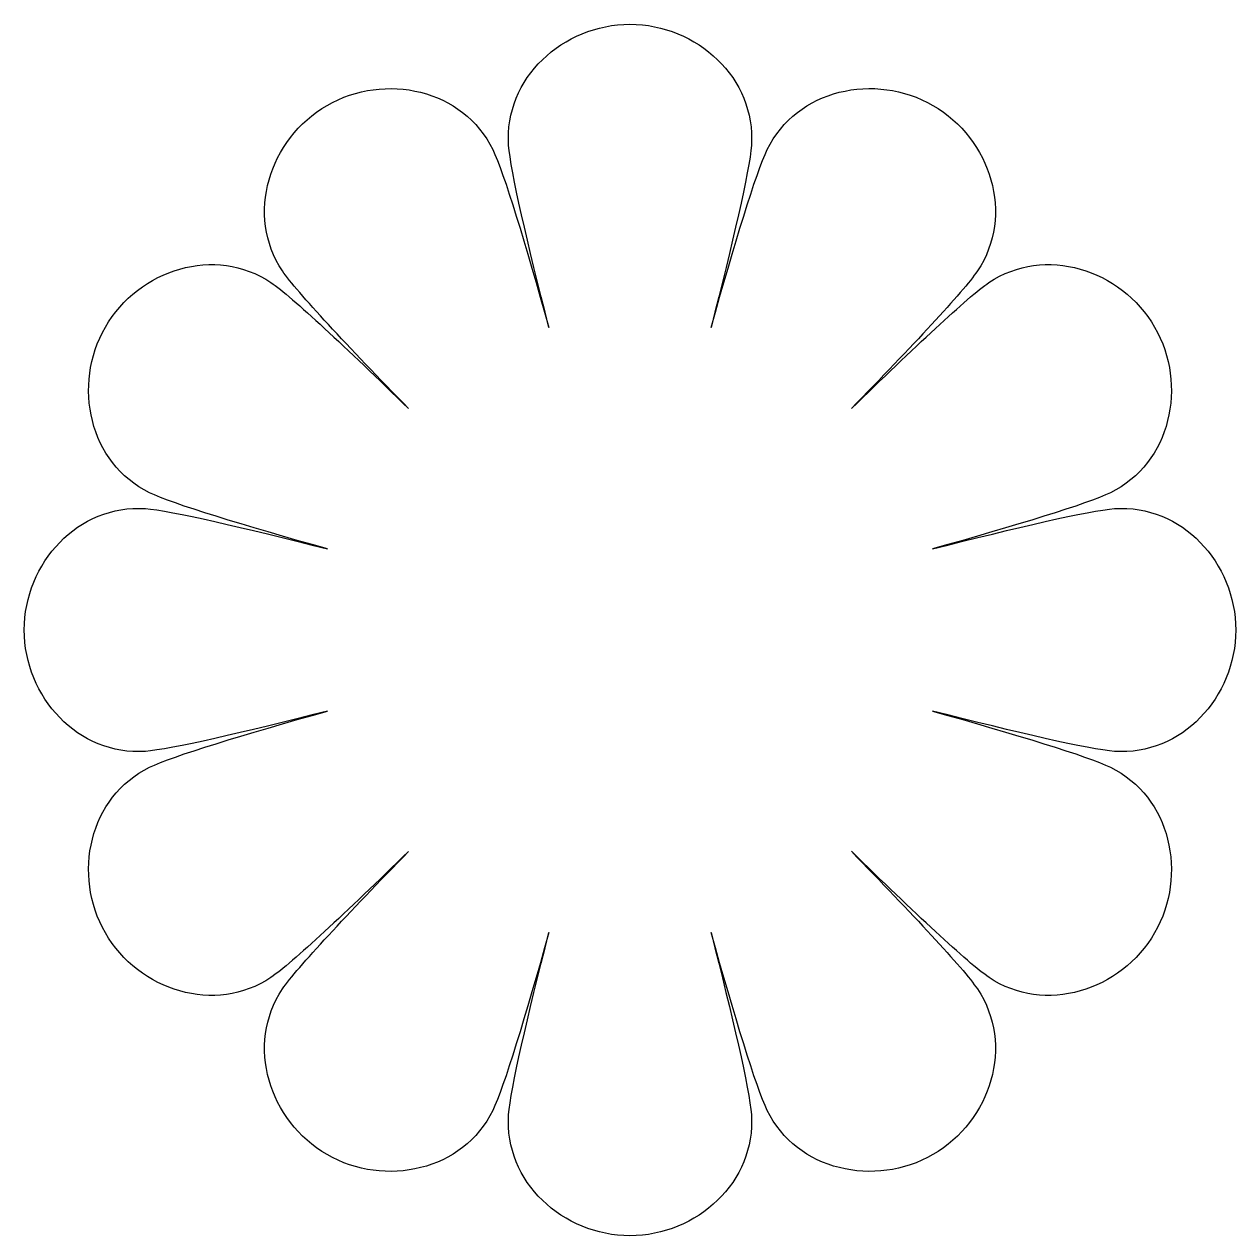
# Model space of a CAD drawing. Header units: centimetres. Extents: x -11.4 to 11.5, y -11.5 to 11.4.
import ezdxf

# ---------------------------------------------------------------- set-up
doc = ezdxf.new("R2010")
doc.units = ezdxf.units.CM
doc.header["$MEASUREMENT"] = 0
doc.layers.add('Camada 1', color=7, linetype='Continuous')

msp = doc.modelspace()

# ---------------------------------------------------------------- linework, layer by layer
at = {"layer": 'Camada 1'}
msp.add_open_spline([(11.49771, -0.03633), (11.49771, 1.23052), (10.47152, 2.35056), (9.2048, 2.26097), (9.2048, 2.26097), (8.73069, 2.22774), (7.32708, 1.89741), (5.75577, 1.49738), (5.75577, 1.49738), (7.31634, 1.93675), (8.6972, 2.35286), (9.12442, 2.56077), (9.12442, 2.56077), (10.26634, 3.11695), (10.595, 4.60031), (9.96175, 5.69693), (9.96175, 5.69693), (9.32852, 6.79381), (7.8799, 7.25104), (6.82747, 6.53981), (6.82747, 6.53981), (6.43396, 6.27364), (5.38287, 5.28608), (4.22246, 4.15369), (4.22246, 4.15369), (5.35448, 5.31447), (6.34235, 6.36553), (6.60808, 6.75925), (6.60808, 6.75925), (7.31952, 7.81205), (6.86203, 9.26073), (5.76565, 9.89422), (5.76565, 9.89422), (4.66874, 10.52734), (3.18639, 10.19886), (2.63028, 9.05655), (2.63028, 9.05655), (2.42242, 8.62935), (2.00642, 7.249), (1.5674, 5.68888), (1.5674, 5.68888), (1.96708, 7.25958), (2.29736, 8.66285), (2.33083, 9.13693), (2.33083, 9.13693), (2.42001, 10.40424), (1.29955, 11.43026), (0.0336, 11.43026), (0.0336, 11.43026), (-1.23259, 11.43026), (-2.35254, 10.40423), (-2.26306, 9.13696), (-2.26306, 9.13696), (-2.22985, 8.66288), (-1.89984, 7.25961), (-1.50019, 5.68865), (-1.50019, 5.68865), (-1.93895, 7.24903), (-2.35466, 8.62939), (-2.56307, 9.05685), (-2.56307, 9.05685), (-3.11864, 10.19887), (-4.60179, 10.52735), (-5.69841, 9.89399), (-5.69841, 9.89399), (-6.79479, 9.26076), (-7.25204, 7.81209), (-6.5414, 6.75929), (-6.5414, 6.75929), (-6.27515, 6.36556), (-5.28831, 5.31533), (-4.15631, 4.15465), (-4.15631, 4.15465), (-5.31616, 5.28664), (-6.36645, 6.27407), (-6.7605, 6.53984), (-6.7605, 6.53984), (-7.81267, 7.25104), (-9.26129, 6.79384), (-9.89452, 5.69696), (-9.89452, 5.69696), (-10.52722, 4.60034), (-10.19906, 3.11698), (-9.05719, 2.5608), (-9.05719, 2.5608), (-8.62968, 2.35263), (-7.24961, 1.93678), (-5.68957, 1.49768), (-5.68957, 1.49768), (-7.26035, 1.8977), (-8.66341, 2.22777), (-9.13754, 2.26127), (-9.13754, 2.26127), (-10.40455, 2.35059), (-11.43018, 1.23027), (-11.43018, -0.03629), (-11.43018, -0.03629), (-11.42992, -1.3028), (-10.40455, -2.4231), (-9.13754, -2.33361), (-9.13754, -2.33361), (-8.66343, -2.30011), (-7.26059, -1.97002), (-5.69012, -1.57029), (-5.69012, -1.57029), (-7.25016, -2.00915), (-8.6302, -2.42511), (-9.05742, -2.63312), (-9.05742, -2.63312), (-10.19907, -3.18906), (-10.52747, -4.67242), (-9.89451, -5.76957), (-9.89451, -5.76957), (-9.26128, -6.86619), (-7.81264, -7.32326), (-6.76049, -6.61232), (-6.76049, -6.61232), (-6.36647, -6.34628), (-5.31616, -5.35843), (-4.15577, -4.2266), (-4.15577, -4.2266), (-5.28779, -5.38735), (-6.27514, -6.43788), (-6.54139, -6.83174), (-6.54139, -6.83174), (-7.25203, -7.88428), (-6.79478, -9.33308), (-5.6984, -9.96644), (-5.6984, -9.96644), (-4.60178, -10.5994), (-3.11861, -10.27119), (-2.56306, -9.12903), (-2.56306, -9.12903), (-2.35465, -8.7017), (-1.93893, -7.32124), (-1.49962, -5.7607), (-1.49962, -5.7607), (-1.8998, -7.3318), (-2.22982, -8.7352), (-2.26305, -9.20928), (-2.26305, -9.20928), (-2.35253, -10.47653), (-1.23258, -11.50285), (0.03361, -11.50285), (0.03361, -11.50285), (1.29956, -11.50229), (2.42002, -10.47653), (2.33083, -9.20928), (2.33083, -9.20928), (2.2971, -8.7352), (1.96708, -7.33129), (1.5669, -5.76004), (1.5669, -5.76004), (2.00619, -7.32068), (2.42193, -8.7017), (2.63031, -9.12906), (2.63031, -9.12906), (3.18641, -10.27121), (4.6693, -10.59969), (5.76568, -9.96647), (5.76568, -9.96647), (6.86206, -9.33311), (7.31955, -7.8843), (6.60811, -6.83177), (6.60811, -6.83177), (6.34239, -6.43765), (5.35451, -5.38685), (4.22249, -4.22581), (4.22249, -4.22581), (5.3829, -5.35817), (6.43398, -6.34629), (6.82776, -6.61233), (6.82776, -6.61233), (7.87993, -7.32327), (9.32881, -6.8662), (9.96178, -5.76958), (9.96178, -5.76958), (10.59501, -4.67243), (10.26637, -3.18907), (9.12445, -2.63313), (9.12445, -2.63313), (8.69723, -2.42509), (7.31663, -2.00887), (5.75604, -1.56974), (5.75604, -1.56974), (7.32708, -1.96974), (8.7307, -2.29983), (9.20483, -2.33333), (9.20483, -2.33333), (10.47149, -2.42313), (11.49771, -1.30281), (11.49771, -0.03633)], degree=3, knots=[0, 0, 0, 0, 0.02040816, 0.02040816, 0.02040816, 0.02040816, 0.04081633, 0.04081633, 0.04081633, 0.04081633, 0.06122449, 0.06122449, 0.06122449, 0.06122449, 0.08163265, 0.08163265, 0.08163265, 0.08163265, 0.10204082, 0.10204082, 0.10204082, 0.10204082, 0.12244898, 0.12244898, 0.12244898, 0.12244898, 0.14285714, 0.14285714, 0.14285714, 0.14285714, 0.16326531, 0.16326531, 0.16326531, 0.16326531, 0.18367347, 0.18367347, 0.18367347, 0.18367347, 0.20408163, 0.20408163, 0.20408163, 0.20408163, 0.2244898, 0.2244898, 0.2244898, 0.2244898, 0.24489796, 0.24489796, 0.24489796, 0.24489796, 0.26530612, 0.26530612, 0.26530612, 0.26530612, 0.28571429, 0.28571429, 0.28571429, 0.28571429, 0.30612245, 0.30612245, 0.30612245, 0.30612245, 0.32653061, 0.32653061, 0.32653061, 0.32653061, 0.34693878, 0.34693878, 0.34693878, 0.34693878, 0.36734694, 0.36734694, 0.36734694, 0.36734694, 0.3877551, 0.3877551, 0.3877551, 0.3877551, 0.40816327, 0.40816327, 0.40816327, 0.40816327, 0.42857143, 0.42857143, 0.42857143, 0.42857143, 0.44897959, 0.44897959, 0.44897959, 0.44897959, 0.46938776, 0.46938776, 0.46938776, 0.46938776, 0.48979592, 0.48979592, 0.48979592, 0.48979592, 0.51020408, 0.51020408, 0.51020408, 0.51020408, 0.53061224, 0.53061224, 0.53061224, 0.53061224, 0.55102041, 0.55102041, 0.55102041, 0.55102041, 0.57142857, 0.57142857, 0.57142857, 0.57142857, 0.59183673, 0.59183673, 0.59183673, 0.59183673, 0.6122449, 0.6122449, 0.6122449, 0.6122449, 0.63265306, 0.63265306, 0.63265306, 0.63265306, 0.65306122, 0.65306122, 0.65306122, 0.65306122, 0.67346939, 0.67346939, 0.67346939, 0.67346939, 0.69387755, 0.69387755, 0.69387755, 0.69387755, 0.71428571, 0.71428571, 0.71428571, 0.71428571, 0.73469388, 0.73469388, 0.73469388, 0.73469388, 0.75510204, 0.75510204, 0.75510204, 0.75510204, 0.7755102, 0.7755102, 0.7755102, 0.7755102, 0.79591837, 0.79591837, 0.79591837, 0.79591837, 0.81632653, 0.81632653, 0.81632653, 0.81632653, 0.83673469, 0.83673469, 0.83673469, 0.83673469, 0.85714286, 0.85714286, 0.85714286, 0.85714286, 0.87755102, 0.87755102, 0.87755102, 0.87755102, 0.89795918, 0.89795918, 0.89795918, 0.89795918, 0.91836735, 0.91836735, 0.91836735, 0.91836735, 0.93877551, 0.93877551, 0.93877551, 0.93877551, 0.95918367, 0.95918367, 0.95918367, 0.95918367, 1, 1, 1, 1], dxfattribs=at)

doc.saveas('drawing.dxf')
